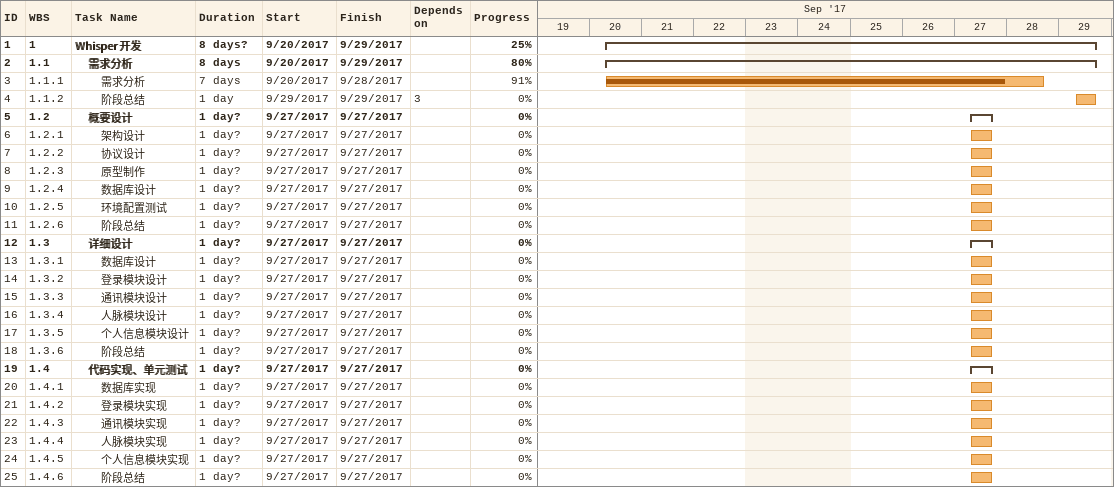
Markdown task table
| ID | WBS | Task | Duration | Start | Finish | Predecessors | % complete |
|---|---|---|---|---|---|---|---|
| 1 | 1 | **Whisper 开发** | 8d? | 2017-09-20 | 2017-09-29 |  | 25 |
| 2 | 1.1 | **需求分析** | 8d | 2017-09-20 | 2017-09-29 |  | 80 |
| 3 | 1.1.1 | 需求分析 | 7d | 2017-09-20 | 2017-09-28 |  | 91 |
| 4 | 1.1.2 | 阶段总结 | 1d | 2017-09-29 | 2017-09-29 | 3 | 0 |
| 5 | 1.2 | **概要设计** | 1d? | 2017-09-27 | 2017-09-27 |  | 0 |
| 6 | 1.2.1 | 架构设计 | 1d? | 2017-09-27 | 2017-09-27 |  | 0 |
| 7 | 1.2.2 | 协议设计 | 1d? | 2017-09-27 | 2017-09-27 |  | 0 |
| 8 | 1.2.3 | 原型制作 | 1d? | 2017-09-27 | 2017-09-27 |  | 0 |
| 9 | 1.2.4 | 数据库设计 | 1d? | 2017-09-27 | 2017-09-27 |  | 0 |
| 10 | 1.2.5 | 环境配置测试 | 1d? | 2017-09-27 | 2017-09-27 |  | 0 |
| 11 | 1.2.6 | 阶段总结 | 1d? | 2017-09-27 | 2017-09-27 |  | 0 |
| 12 | 1.3 | **详细设计** | 1d? | 2017-09-27 | 2017-09-27 |  | 0 |
| 13 | 1.3.1 | 数据库设计 | 1d? | 2017-09-27 | 2017-09-27 |  | 0 |
| 14 | 1.3.2 | 登录模块设计 | 1d? | 2017-09-27 | 2017-09-27 |  | 0 |
| 15 | 1.3.3 | 通讯模块设计 | 1d? | 2017-09-27 | 2017-09-27 |  | 0 |
| 16 | 1.3.4 | 人脉模块设计 | 1d? | 2017-09-27 | 2017-09-27 |  | 0 |
| 17 | 1.3.5 | 个人信息模块设计 | 1d? | 2017-09-27 | 2017-09-27 |  | 0 |
| 18 | 1.3.6 | 阶段总结 | 1d? | 2017-09-27 | 2017-09-27 |  | 0 |
| 19 | 1.4 | **代码实现、单元测试** | 1d? | 2017-09-27 | 2017-09-27 |  | 0 |
| 20 | 1.4.1 | 数据库实现 | 1d? | 2017-09-27 | 2017-09-27 |  | 0 |
| 21 | 1.4.2 | 登录模块实现 | 1d? | 2017-09-27 | 2017-09-27 |  | 0 |
| 22 | 1.4.3 | 通讯模块实现 | 1d? | 2017-09-27 | 2017-09-27 |  | 0 |
| 23 | 1.4.4 | 人脉模块实现 | 1d? | 2017-09-27 | 2017-09-27 |  | 0 |
| 24 | 1.4.5 | 个人信息模块实现 | 1d? | 2017-09-27 | 2017-09-27 |  | 0 |
| 25 | 1.4.6 | 阶段总结 | 1d? | 2017-09-27 | 2017-09-27 |  | 0 |
